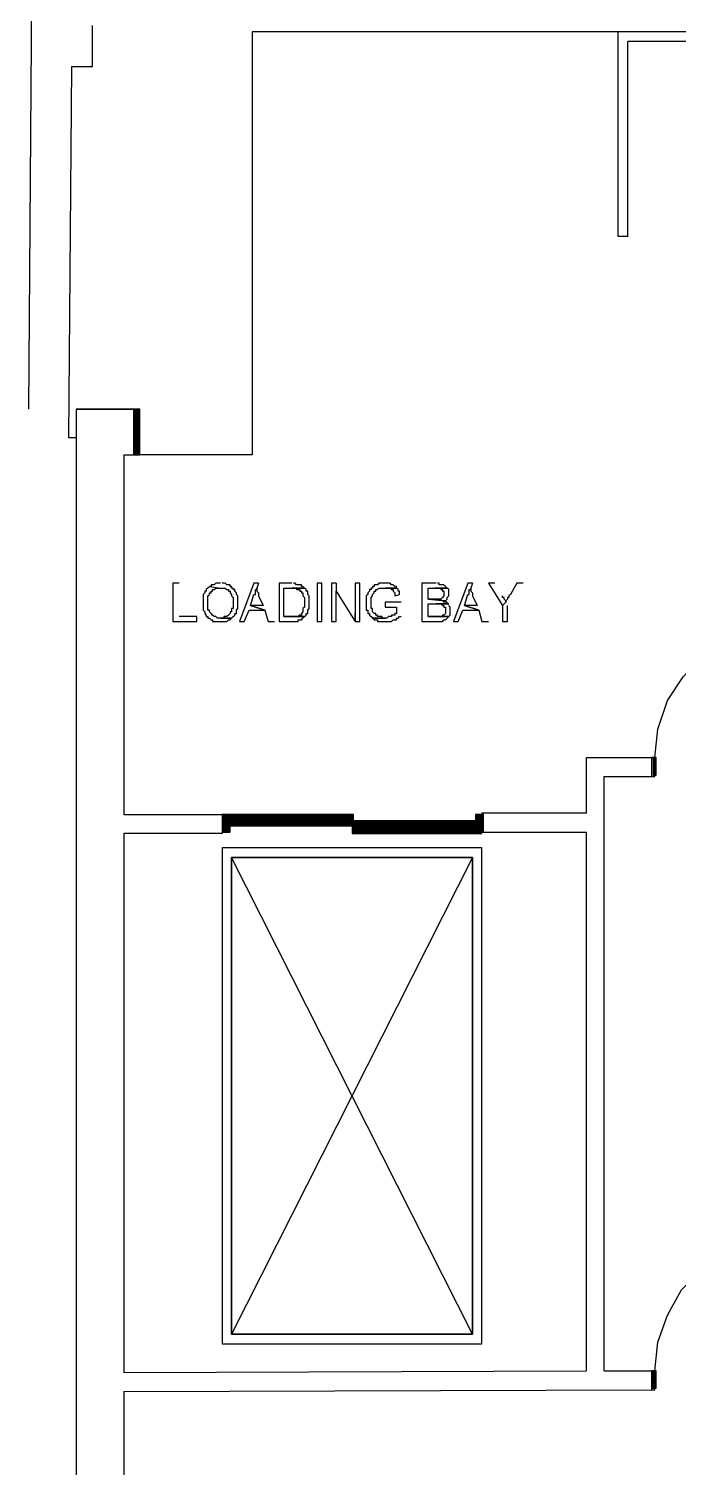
# Model space of a CAD drawing. Header units: millimetres. Extents: x 32 to 412, y 50 to 564.
# Drawn here: x 48.5 to 83.2, y 187.4 to 264.3 of the extents above; entities that cross this region are included whole.
import ezdxf

# ---------------------------------------------------------------- set-up
doc = ezdxf.new("R2010")
doc.units = ezdxf.units.MM
doc.layers.add('lease-plan', color=7, linetype='CONTINUOUS')

msp = doc.modelspace()

# ---------------------------------------------------------------- linework, layer by layer
at = {"layer": 'lease-plan', "color": 7}
for points in [[(48.474, 243.955), (49.745, 418.108), (52.966, 418.023)], [(51.864, 264.464), (51.864, 262.26)], [(80, 264.125), (60.423, 264.125), (60.423, 241.498), (54.322, 241.498)], [(80, 253.192), (80, 264.125)], [(109.322, 253.192), (109.322, 264.125), (80, 264.125)], [(109.322, 263.616), (80.508, 263.616)], [(80.508, 253.192), (80.508, 263.616)], [(50.762, 262.26), (50.593, 242.43)], [(51.864, 262.26), (50.762, 262.26)], [(80.508, 253.192), (80, 253.192)], [(51.017, 243.955), (51.017, 135.904)], [(51.017, 243.955), (54.067, 243.955)], [(54.067, 243.955), (51.017, 243.955)], [(54.067, 243.955), (54.067, 241.498)], [(54.067, 241.498), (54.322, 241.498), (54.322, 243.955), (54.067, 243.955), (54.067, 241.498), (54.067, 241.498), (54.322, 241.498), (54.322, 243.955), (54.067, 243.955), (54.067, 241.498), (54.067, 241.498)], [(54.067, 243.955), (54.322, 243.955)], [(54.152, 243.87), (54.406, 243.87), (54.406, 243.955), (54.152, 243.955), (54.152, 243.87), (54.152, 243.87)], [(54.195, 243.913), (54.364, 243.913)], [(54.322, 243.955), (54.322, 241.498)], [(54.152, 243.786), (54.406, 243.786), (54.406, 243.87), (54.152, 243.87), (54.152, 243.786), (54.152, 243.786)], [(54.152, 243.701), (54.406, 243.701), (54.406, 243.786), (54.152, 243.786), (54.152, 243.701), (54.152, 243.701)], [(54.152, 243.616), (54.406, 243.616), (54.406, 243.701), (54.152, 243.701), (54.152, 243.616), (54.152, 243.616)], [(54.152, 243.531), (54.406, 243.531), (54.406, 243.616), (54.152, 243.616), (54.152, 243.531), (54.152, 243.531)], [(54.152, 243.447), (54.406, 243.447), (54.406, 243.531), (54.152, 243.531), (54.152, 243.447), (54.152, 243.447)], [(54.152, 243.362), (54.406, 243.362), (54.406, 243.447), (54.152, 243.447), (54.152, 243.362), (54.152, 243.362)], [(54.152, 243.277), (54.406, 243.277), (54.406, 243.362), (54.152, 243.362), (54.152, 243.277), (54.152, 243.277)], [(54.152, 243.192), (54.406, 243.192), (54.406, 243.277), (54.152, 243.277), (54.152, 243.192), (54.152, 243.192)], [(54.152, 243.108), (54.406, 243.108), (54.406, 243.192), (54.152, 243.192), (54.152, 243.108), (54.152, 243.108)], [(54.195, 243.828), (54.364, 243.828)], [(54.195, 243.743), (54.364, 243.743)], [(54.195, 243.659), (54.364, 243.659)], [(54.195, 243.574), (54.364, 243.574)], [(54.195, 243.489), (54.364, 243.489)], [(54.195, 243.404), (54.364, 243.404)], [(54.195, 243.32), (54.364, 243.32)], [(54.195, 243.235), (54.364, 243.235)], [(54.195, 243.15), (54.364, 243.15)], [(50.593, 242.43), (51.017, 242.43)], [(54.152, 243.023), (54.406, 243.023), (54.406, 243.108), (54.152, 243.108), (54.152, 243.023), (54.152, 243.023)], [(54.152, 242.938), (54.406, 242.938), (54.406, 243.023), (54.152, 243.023), (54.152, 242.938), (54.152, 242.938)], [(54.152, 242.853), (54.406, 242.853), (54.406, 242.938), (54.152, 242.938), (54.152, 242.853), (54.152, 242.853)], [(54.152, 242.769), (54.406, 242.769), (54.406, 242.853), (54.152, 242.853), (54.152, 242.769), (54.152, 242.769)], [(54.152, 242.684), (54.406, 242.684), (54.406, 242.769), (54.152, 242.769), (54.152, 242.684), (54.152, 242.684)], [(54.152, 242.599), (54.406, 242.599), (54.406, 242.684), (54.152, 242.684), (54.152, 242.599), (54.152, 242.599)], [(54.152, 242.515), (54.406, 242.515), (54.406, 242.599), (54.152, 242.599), (54.152, 242.515), (54.152, 242.515)], [(54.152, 242.43), (54.406, 242.43), (54.406, 242.515), (54.152, 242.515), (54.152, 242.43), (54.152, 242.43)], [(54.152, 242.345), (54.406, 242.345), (54.406, 242.43), (54.152, 242.43), (54.152, 242.345), (54.152, 242.345)], [(54.195, 243.065), (54.364, 243.065)], [(54.195, 242.981), (54.364, 242.981)], [(54.195, 242.896), (54.364, 242.896)], [(54.195, 242.811), (54.364, 242.811)], [(54.195, 242.726), (54.364, 242.726)], [(54.195, 242.642), (54.364, 242.642)], [(54.195, 242.557), (54.364, 242.557)], [(54.195, 242.472), (54.364, 242.472)], [(54.195, 242.387), (54.364, 242.387)], [(54.152, 242.26), (54.406, 242.26), (54.406, 242.345), (54.152, 242.345), (54.152, 242.26), (54.152, 242.26)], [(54.152, 242.176), (54.406, 242.176), (54.406, 242.26), (54.152, 242.26), (54.152, 242.176), (54.152, 242.176)], [(54.152, 242.091), (54.406, 242.091), (54.406, 242.176), (54.152, 242.176), (54.152, 242.091), (54.152, 242.091)], [(54.152, 242.006), (54.406, 242.006), (54.406, 242.091), (54.152, 242.091), (54.152, 242.006), (54.152, 242.006)], [(54.152, 241.921), (54.406, 241.921), (54.406, 242.006), (54.152, 242.006), (54.152, 241.921), (54.152, 241.921)], [(54.152, 241.837), (54.406, 241.837), (54.406, 241.921), (54.152, 241.921), (54.152, 241.837), (54.152, 241.837)], [(54.152, 241.752), (54.406, 241.752), (54.406, 241.837), (54.152, 241.837), (54.152, 241.752), (54.152, 241.752)], [(54.152, 241.667), (54.406, 241.667), (54.406, 241.752), (54.152, 241.752), (54.152, 241.667), (54.152, 241.667)], [(54.152, 241.582), (54.406, 241.582), (54.406, 241.667), (54.152, 241.667), (54.152, 241.582), (54.152, 241.582)], [(54.195, 242.303), (54.364, 242.303)], [(54.195, 242.218), (54.364, 242.218)], [(54.195, 242.133), (54.364, 242.133)], [(54.195, 242.048), (54.364, 242.048)], [(54.195, 241.964), (54.364, 241.964)], [(54.195, 241.879), (54.364, 241.879)], [(54.195, 241.794), (54.364, 241.794)], [(54.195, 241.709), (54.364, 241.709)], [(54.195, 241.625), (54.364, 241.625)], [(53.559, 241.498), (53.559, 222.26)], [(53.559, 241.498), (54.067, 241.498)], [(54.067, 241.498), (54.322, 241.498)], [(54.152, 241.498), (54.406, 241.498), (54.406, 241.582), (54.152, 241.582), (54.152, 241.498), (54.152, 241.498)], [(54.195, 241.54), (54.364, 241.54)], [(56.525, 234.633), (56.186, 234.633), (56.186, 232.599), (57.457, 232.599), (57.457, 232.853), (56.525, 232.853)], [(58.135, 234.464), (58.051, 234.379), (57.966, 234.294), (57.966, 234.209), (57.881, 234.209), (57.881, 234.125), (57.796, 234.04), (57.796, 233.192), (57.881, 233.108), (57.881, 233.023), (57.966, 232.938), (57.966, 232.853), (58.051, 232.853), (58.051, 232.769), (58.135, 232.769), (58.22, 232.684), (58.305, 232.684), (58.305, 232.599), (58.474, 232.599), (58.644, 232.599), (58.728, 232.599), (58.813, 232.599), (58.983, 232.599), (59.067, 232.599), (59.152, 232.684), (59.237, 232.684), (59.322, 232.769), (58.644, 232.769), (58.559, 232.769), (58.474, 232.853), (58.39, 232.853), (58.305, 232.938), (58.22, 233.023), (58.135, 233.108), (58.135, 233.192), (58.051, 233.192), (58.051, 233.955), (58.135, 234.04), (58.135, 234.125), (58.22, 234.125), (58.22, 234.209), (58.305, 234.209), (58.305, 234.294), (58.39, 234.294), (58.474, 234.379), (58.644, 234.379), (58.728, 234.379)], [(58.728, 234.633), (58.559, 234.633), (58.474, 234.633), (58.39, 234.548), (58.305, 234.548), (58.22, 234.548), (58.22, 234.464), (58.135, 234.464), (58.728, 234.379), (58.898, 234.379), (58.983, 234.379), (59.067, 234.294), (59.152, 234.294), (59.152, 234.209), (59.237, 234.209), (59.237, 234.125), (59.322, 234.04), (59.322, 233.955), (59.406, 233.87), (59.406, 233.277), (59.322, 233.277), (59.322, 233.108), (59.237, 233.108), (59.237, 233.023), (59.152, 232.938), (59.067, 232.853), (58.898, 232.853), (58.898, 232.769), (58.813, 232.769), (58.728, 232.769), (59.322, 232.769), (59.406, 232.853), (59.491, 232.938), (59.491, 233.023), (59.576, 233.023), (59.576, 233.192), (59.661, 233.277), (59.661, 233.955), (59.576, 234.04), (59.576, 234.125), (59.491, 234.209), (59.491, 234.294), (59.406, 234.294), (59.406, 234.379), (59.322, 234.379), (59.322, 234.464), (59.237, 234.464), (59.237, 234.548), (59.067, 234.548), (58.983, 234.633), (58.813, 234.633)], [(60.762, 234.633), (60.508, 234.633), (59.745, 232.599), (60, 232.599), (60.254, 233.192), (61.101, 233.192), (60.339, 233.447), (60.508, 234.04), (60.593, 234.04), (60.593, 234.294), (60.678, 234.294), (60.678, 234.379)], [(60.762, 234.633), (60.678, 234.379), (60.678, 234.209), (60.762, 234.125), (60.762, 233.955), (61.017, 233.447), (60.339, 233.447), (61.101, 233.192), (61.271, 232.599), (61.61, 232.599)], [(62.542, 234.633), (61.864, 234.633), (61.864, 232.599), (62.627, 232.599), (62.796, 232.599), (62.881, 232.599), (62.881, 232.684), (63.051, 232.684), (63.135, 232.769), (63.22, 232.853), (62.118, 232.853), (62.118, 234.379), (63.22, 234.379), (63.135, 234.464), (63.051, 234.464), (63.051, 234.548), (62.966, 234.548), (62.881, 234.548), (62.796, 234.548), (62.712, 234.633), (62.627, 234.633)], [(63.22, 234.379), (62.542, 234.379), (62.627, 234.379), (62.796, 234.379), (62.796, 234.294), (62.881, 234.294), (62.966, 234.294), (62.966, 234.209), (63.051, 234.209), (63.051, 234.125), (63.135, 234.125), (63.135, 233.955), (63.22, 233.87), (63.22, 233.362), (63.135, 233.277), (63.135, 233.108), (63.051, 233.023), (63.051, 232.938), (62.966, 232.938), (62.881, 232.853), (62.796, 232.853), (62.627, 232.853), (62.118, 232.853), (63.22, 232.853), (63.305, 232.938), (63.305, 233.023), (63.39, 233.023), (63.39, 233.192), (63.474, 233.277), (63.474, 233.955), (63.39, 234.04), (63.39, 234.209), (63.305, 234.209), (63.305, 234.294), (63.22, 234.379)], [(63.898, 232.599), (64.152, 232.599), (64.152, 234.633), (63.898, 234.633), (63.898, 232.599), (63.898, 232.599)], [(64.915, 234.633), (64.661, 234.633), (64.661, 232.599), (64.915, 232.599), (64.915, 234.209)], [(64.915, 234.633), (64.915, 234.209), (65.932, 232.599), (65.932, 233.023)], [(65.932, 232.599), (66.186, 232.599), (66.186, 234.633), (65.932, 234.633), (65.932, 232.599), (65.932, 232.599)], [(67.542, 234.633), (67.373, 234.633), (67.203, 234.633), (67.118, 234.548), (67.034, 234.548), (66.949, 234.548), (66.949, 234.464), (66.864, 234.464), (66.864, 234.379), (66.779, 234.379), (66.779, 234.294), (66.695, 234.294), (66.695, 234.209), (66.61, 234.125), (66.61, 234.04), (66.525, 233.955), (66.525, 233.192), (66.61, 233.192), (66.61, 233.023), (66.695, 233.023), (66.695, 232.938), (66.779, 232.853), (66.864, 232.769), (67.542, 232.769), (67.373, 232.769), (67.373, 232.853), (67.203, 232.853), (67.118, 232.853), (67.118, 232.938), (67.034, 232.938), (67.034, 233.023), (66.949, 233.023), (66.864, 233.108), (66.864, 233.277), (66.779, 233.277), (66.779, 233.87), (66.864, 233.955), (66.864, 234.04), (66.949, 234.125), (66.949, 234.209), (67.034, 234.209), (67.034, 234.294), (67.118, 234.294), (67.203, 234.379), (67.373, 234.379), (68.135, 234.379), (68.135, 234.464), (68.051, 234.464), (67.966, 234.548), (67.881, 234.548), (67.796, 234.633), (67.712, 234.633), (67.542, 234.633)], [(68.135, 234.379), (67.542, 234.379), (67.712, 234.379), (67.796, 234.379), (67.881, 234.294), (67.966, 234.294), (67.966, 234.209), (68.051, 234.125), (68.051, 233.955), (68.305, 234.04), (68.305, 234.209), (68.22, 234.209), (68.22, 234.294), (68.135, 234.379)], [(70.254, 234.633), (69.491, 234.633), (69.491, 232.599), (70.423, 232.599), (70.593, 232.599), (70.678, 232.684), (70.762, 232.684), (70.847, 232.769), (70.932, 232.853), (69.83, 232.853), (69.83, 233.531), (70.932, 233.531), (70.847, 233.531), (70.847, 233.616), (70.678, 233.616), (70.678, 233.701), (70.762, 233.701), (69.83, 233.786), (69.83, 234.379), (70.847, 234.379), (70.762, 234.464), (70.678, 234.548), (70.593, 234.548), (70.423, 234.548), (70.423, 234.633), (70.339, 234.633)], [(70.847, 234.379), (70.169, 234.379), (70.339, 234.379), (70.423, 234.379), (70.508, 234.379), (70.508, 234.294), (70.593, 234.294), (70.593, 234.209), (70.678, 234.209), (70.678, 233.955), (70.593, 233.87), (70.508, 233.786), (70.423, 233.786), (70.339, 233.786), (69.83, 233.786), (70.762, 233.701), (70.847, 233.786), (70.847, 233.87), (70.932, 233.955), (70.932, 234.294), (70.847, 234.379)], [(72.203, 234.633), (71.949, 234.633), (71.186, 232.599), (71.44, 232.599), (71.695, 233.192), (72.542, 233.192), (71.779, 233.447), (71.949, 234.04), (72.034, 234.04), (72.034, 234.294), (72.118, 234.294), (72.118, 234.379)], [(72.203, 234.633), (72.118, 234.379), (72.118, 234.209), (72.203, 234.125), (72.203, 233.955), (72.457, 233.447), (71.779, 233.447), (72.542, 233.192), (72.712, 232.599), (73.051, 232.599)], [(73.39, 234.633), (73.051, 234.633), (73.813, 233.447), (73.983, 233.616), (73.983, 233.701), (73.898, 233.786), (73.898, 233.87), (73.813, 233.87), (73.813, 233.955)], [(74.915, 234.633), (74.576, 234.633), (74.237, 234.04), (74.152, 233.955), (74.152, 233.87), (74.067, 233.87), (74.067, 233.786), (73.983, 233.701), (73.983, 233.616), (73.813, 233.447), (73.813, 232.599), (74.067, 232.599), (74.067, 233.447)], [(68.39, 233.616), (67.542, 233.616), (67.542, 233.362), (68.135, 233.362), (68.135, 233.023), (68.051, 233.023), (68.051, 232.938), (67.881, 232.938), (67.881, 232.853), (67.712, 232.853), (67.627, 232.769), (67.542, 232.769), (66.864, 232.769), (66.949, 232.684), (67.034, 232.684), (67.118, 232.684), (67.118, 232.599), (67.203, 232.599), (67.373, 232.599), (67.542, 232.599), (67.712, 232.599), (67.881, 232.599), (67.966, 232.684), (68.051, 232.684), (68.135, 232.684), (68.135, 232.769), (68.22, 232.769), (68.305, 232.853), (68.39, 232.853)], [(70.932, 233.531), (70.254, 233.531), (70.423, 233.531), (70.508, 233.531), (70.593, 233.447), (70.678, 233.447), (70.678, 233.362), (70.762, 233.362), (70.762, 233.023), (70.678, 232.938), (70.593, 232.938), (70.593, 232.853), (70.508, 232.853), (70.423, 232.853), (69.83, 232.853), (70.932, 232.853), (71.017, 232.938), (71.017, 233.362), (70.932, 233.447)], [(81.949, 224.294), (81.949, 225.311), (82.118, 226.837), (82.627, 228.362), (83.474, 229.633), (84.491, 230.735)], [(78.305, 222.345), (78.305, 225.311)], [(78.305, 225.311), (81.779, 225.311)], [(81.779, 225.311), (81.779, 224.294)], [(81.779, 224.294), (81.949, 224.294), (81.949, 225.311), (81.779, 225.311), (81.779, 224.294), (81.779, 224.294), (81.949, 224.294), (81.949, 225.311), (81.779, 225.311), (81.779, 224.294), (81.779, 224.294)], [(81.779, 225.311), (81.949, 225.311)], [(81.864, 225.226), (82.034, 225.226), (82.034, 225.311), (81.864, 225.311), (81.864, 225.226), (81.864, 225.226)], [(81.864, 225.142), (82.034, 225.142), (82.034, 225.226), (81.864, 225.226), (81.864, 225.142), (81.864, 225.142)], [(81.864, 225.057), (82.034, 225.057), (82.034, 225.142), (81.864, 225.142), (81.864, 225.057), (81.864, 225.057)], [(81.864, 224.972), (82.034, 224.972), (82.034, 225.057), (81.864, 225.057), (81.864, 224.972), (81.864, 224.972)], [(81.864, 224.887), (82.034, 224.887), (82.034, 224.972), (81.864, 224.972), (81.864, 224.887), (81.864, 224.887)], [(81.864, 224.803), (82.034, 224.803), (82.034, 224.887), (81.864, 224.887), (81.864, 224.803), (81.864, 224.803)], [(81.864, 224.718), (82.034, 224.718), (82.034, 224.803), (81.864, 224.803), (81.864, 224.718), (81.864, 224.718)], [(81.864, 224.633), (82.034, 224.633), (82.034, 224.718), (81.864, 224.718), (81.864, 224.633), (81.864, 224.633)], [(81.906, 225.269), (81.991, 225.269)], [(81.906, 225.184), (81.991, 225.184)], [(81.906, 225.099), (81.991, 225.099)], [(81.906, 225.015), (81.991, 225.015)], [(81.906, 224.93), (81.991, 224.93)], [(81.906, 224.845), (81.991, 224.845)], [(81.906, 224.76), (81.991, 224.76)], [(81.906, 224.676), (81.991, 224.676)], [(79.237, 192.514), (79.237, 224.294)], [(79.237, 224.294), (81.779, 224.294)], [(81.779, 224.294), (81.949, 224.294)], [(81.864, 224.548), (82.034, 224.548), (82.034, 224.633), (81.864, 224.633), (81.864, 224.548), (81.864, 224.548)], [(81.864, 224.464), (82.034, 224.464), (82.034, 224.548), (81.864, 224.548), (81.864, 224.464), (81.864, 224.464)], [(81.864, 224.379), (82.034, 224.379), (82.034, 224.464), (81.864, 224.464), (81.864, 224.379), (81.864, 224.379)], [(81.906, 224.591), (81.991, 224.591)], [(81.906, 224.506), (81.991, 224.506)], [(81.906, 224.421), (81.991, 224.421)], [(53.559, 222.26), (58.813, 222.26), (58.813, 221.243)], [(58.813, 222.176), (59.237, 222.176), (59.237, 222.26), (58.813, 222.26), (58.813, 222.176), (58.813, 222.176)], [(58.813, 221.328), (59.152, 221.328), (59.152, 222.26), (58.813, 222.26), (58.813, 221.328), (58.813, 221.328), (59.152, 221.328), (59.152, 222.26), (58.813, 222.26), (58.813, 221.328), (58.813, 221.328)], [(58.813, 222.091), (59.237, 222.091), (59.237, 222.176), (58.813, 222.176), (58.813, 222.091), (58.813, 222.091)], [(58.813, 222.006), (59.237, 222.006), (59.237, 222.091), (58.813, 222.091), (58.813, 222.006), (58.813, 222.006)], [(58.813, 221.921), (59.237, 221.921), (59.237, 222.006), (58.813, 222.006), (58.813, 221.921), (58.813, 221.921)], [(58.813, 221.837), (59.237, 221.837), (59.237, 221.921), (58.813, 221.921), (58.813, 221.837), (58.813, 221.837)], [(58.813, 221.752), (59.237, 221.752), (59.237, 221.837), (58.813, 221.837), (58.813, 221.752), (58.813, 221.752)], [(58.813, 221.667), (59.237, 221.667), (59.237, 221.752), (58.813, 221.752), (58.813, 221.667), (58.813, 221.667)], [(58.813, 221.582), (59.237, 221.582), (59.237, 221.667), (58.813, 221.667), (58.813, 221.582), (58.813, 221.582)], [(58.855, 222.218), (59.194, 222.218)], [(58.855, 222.133), (59.194, 222.133)], [(58.855, 222.048), (59.194, 222.048)], [(58.855, 221.964), (59.194, 221.964)], [(58.855, 221.879), (59.194, 221.879)], [(58.855, 221.794), (59.194, 221.794)], [(58.855, 221.709), (59.194, 221.709)], [(58.855, 221.625), (59.194, 221.625)], [(59.152, 222.176), (65.847, 222.176), (65.847, 222.26), (59.152, 222.26), (59.152, 222.176), (59.152, 222.176)], [(59.152, 221.667), (65.762, 221.667), (65.762, 222.26), (59.152, 222.26), (59.152, 221.667), (59.152, 221.667), (65.762, 221.667), (65.762, 222.26), (59.152, 222.26), (59.152, 221.667), (59.152, 221.667)], [(59.152, 222.091), (65.847, 222.091), (65.847, 222.176), (59.152, 222.176), (59.152, 222.091), (59.152, 222.091)], [(59.152, 222.006), (65.847, 222.006), (65.847, 222.091), (59.152, 222.091), (59.152, 222.006), (59.152, 222.006)], [(59.152, 221.921), (65.847, 221.921), (65.847, 222.006), (59.152, 222.006), (59.152, 221.921), (59.152, 221.921)], [(59.152, 221.837), (65.847, 221.837), (65.847, 221.921), (59.152, 221.921), (59.152, 221.837), (59.152, 221.837)], [(59.152, 221.752), (65.847, 221.752), (65.847, 221.837), (59.152, 221.837), (59.152, 221.752), (59.152, 221.752)], [(59.152, 221.667), (65.847, 221.667), (65.847, 221.752), (59.152, 221.752), (59.152, 221.667), (59.152, 221.667)], [(59.195, 222.218), (65.804, 222.218)], [(59.195, 222.133), (65.804, 222.133)], [(59.195, 222.048), (65.804, 222.048)], [(59.195, 221.964), (65.804, 221.964)], [(59.195, 221.879), (65.804, 221.879)], [(59.195, 221.794), (65.804, 221.794)], [(59.195, 221.709), (65.804, 221.709)], [(65.762, 221.837), (72.457, 221.837), (72.457, 221.921), (65.762, 221.921), (65.762, 221.837), (65.762, 221.837)], [(65.762, 221.243), (72.373, 221.243), (72.373, 221.921), (65.762, 221.921), (65.762, 221.243), (65.762, 221.243), (72.373, 221.243), (72.373, 221.921), (65.762, 221.921), (65.762, 221.243), (65.762, 221.243)], [(65.762, 221.752), (72.457, 221.752), (72.457, 221.837), (65.762, 221.837), (65.762, 221.752), (65.762, 221.752)], [(65.762, 221.667), (72.457, 221.667), (72.457, 221.752), (65.762, 221.752), (65.762, 221.667), (65.762, 221.667)], [(65.762, 221.582), (72.457, 221.582), (72.457, 221.667), (65.762, 221.667), (65.762, 221.582), (65.762, 221.582)], [(65.805, 221.879), (72.415, 221.879)], [(65.805, 221.794), (72.415, 221.794)], [(65.805, 221.709), (72.415, 221.709)], [(65.805, 221.625), (72.415, 221.625)], [(72.373, 222.176), (72.796, 222.176), (72.796, 222.26), (72.373, 222.26), (72.373, 222.176), (72.373, 222.176)], [(72.373, 221.243), (72.712, 221.243), (72.712, 222.26), (72.373, 222.26), (72.373, 221.243), (72.373, 221.243), (72.712, 221.243), (72.712, 222.26), (72.373, 222.26), (72.373, 221.243), (72.373, 221.243)], [(72.373, 222.091), (72.796, 222.091), (72.796, 222.176), (72.373, 222.176), (72.373, 222.091), (72.373, 222.091)], [(72.373, 222.006), (72.796, 222.006), (72.796, 222.091), (72.373, 222.091), (72.373, 222.006), (72.373, 222.006)], [(72.373, 221.921), (72.796, 221.921), (72.796, 222.006), (72.373, 222.006), (72.373, 221.921), (72.373, 221.921)], [(72.373, 221.837), (72.796, 221.837), (72.796, 221.921), (72.373, 221.921), (72.373, 221.837), (72.373, 221.837)], [(72.373, 221.752), (72.796, 221.752), (72.796, 221.837), (72.373, 221.837), (72.373, 221.752), (72.373, 221.752)], [(72.373, 221.667), (72.796, 221.667), (72.796, 221.752), (72.373, 221.752), (72.373, 221.667), (72.373, 221.667)], [(72.373, 221.582), (72.796, 221.582), (72.796, 221.667), (72.373, 221.667), (72.373, 221.582), (72.373, 221.582)], [(72.415, 222.218), (72.753, 222.218)], [(72.415, 222.133), (72.753, 222.133)], [(72.415, 222.048), (72.753, 222.048)], [(72.415, 221.964), (72.753, 221.964)], [(72.415, 221.879), (72.753, 221.879)], [(72.415, 221.794), (72.753, 221.794)], [(72.415, 221.709), (72.753, 221.709)], [(72.415, 221.625), (72.753, 221.625)], [(72.712, 222.345), (72.712, 221.328), (78.305, 221.328)], [(78.305, 222.345), (72.712, 222.345)], [(53.559, 221.243), (53.559, 192.43)], [(58.813, 221.243), (53.559, 221.243)], [(58.813, 221.498), (59.237, 221.498), (59.237, 221.582), (58.813, 221.582), (58.813, 221.498), (58.813, 221.498)], [(58.813, 221.413), (59.237, 221.413), (59.237, 221.498), (58.813, 221.498), (58.813, 221.413), (58.813, 221.413)], [(58.813, 221.328), (59.237, 221.328), (59.237, 221.413), (58.813, 221.413), (58.813, 221.328), (58.813, 221.328)], [(58.855, 221.54), (59.194, 221.54)], [(58.855, 221.455), (59.194, 221.455)], [(58.855, 221.37), (59.194, 221.37)], [(65.762, 221.498), (72.457, 221.498), (72.457, 221.582), (65.762, 221.582), (65.762, 221.498), (65.762, 221.498)], [(65.762, 221.413), (72.457, 221.413), (72.457, 221.498), (65.762, 221.498), (65.762, 221.413), (65.762, 221.413)], [(65.762, 221.328), (72.457, 221.328), (72.457, 221.413), (65.762, 221.413), (65.762, 221.328), (65.762, 221.328)], [(65.805, 221.54), (72.415, 221.54)], [(65.805, 221.455), (72.415, 221.455)], [(65.805, 221.37), (72.415, 221.37)], [(72.373, 221.498), (72.796, 221.498), (72.796, 221.582), (72.373, 221.582), (72.373, 221.498), (72.373, 221.498)], [(72.373, 221.413), (72.796, 221.413), (72.796, 221.498), (72.373, 221.498), (72.373, 221.413), (72.373, 221.413)], [(72.373, 221.328), (72.796, 221.328), (72.796, 221.413), (72.373, 221.413), (72.373, 221.328), (72.373, 221.328)], [(72.415, 221.54), (72.753, 221.54)], [(72.415, 221.455), (72.753, 221.455)], [(72.415, 221.37), (72.753, 221.37)], [(78.305, 192.514), (78.305, 221.328)], [(58.813, 193.955), (72.712, 193.955), (72.712, 220.481), (58.813, 220.481), (58.813, 193.955), (58.813, 193.955)], [(59.322, 194.464), (72.203, 194.464), (72.203, 219.972), (59.322, 219.972), (59.322, 194.464), (59.322, 194.464)], [(72.203, 219.972), (72.203, 194.464), (59.322, 194.464), (59.322, 219.972), (72.203, 219.972), (59.322, 194.464)], [(72.203, 194.464), (59.322, 219.972)], [(81.949, 191.498), (81.949, 192.514), (82.118, 194.04), (82.627, 195.481), (83.39, 196.837), (84.491, 197.938)], [(53.559, 192.43), (78.305, 192.514)], [(79.237, 192.514), (81.779, 192.514)], [(81.779, 192.514), (81.779, 191.498)], [(81.779, 192.43), (82.034, 192.43), (82.034, 192.514), (81.779, 192.514), (81.779, 192.43), (81.779, 192.43)], [(81.779, 191.498), (81.949, 191.498), (81.949, 192.514), (81.779, 192.514), (81.779, 191.498), (81.779, 191.498), (81.949, 191.498), (81.949, 192.514), (81.779, 192.514), (81.779, 191.498), (81.779, 191.498)], [(81.779, 192.514), (81.949, 192.514)], [(81.779, 192.345), (82.034, 192.345), (82.034, 192.43), (81.779, 192.43), (81.779, 192.345), (81.779, 192.345)], [(81.822, 192.472), (81.991, 192.472)], [(81.822, 192.387), (81.991, 192.387)], [(81.779, 192.26), (82.034, 192.26), (82.034, 192.345), (81.779, 192.345), (81.779, 192.26), (81.779, 192.26)], [(81.779, 192.176), (82.034, 192.176), (82.034, 192.26), (81.779, 192.26), (81.779, 192.176), (81.779, 192.176)], [(81.779, 192.091), (82.034, 192.091), (82.034, 192.176), (81.779, 192.176), (81.779, 192.091), (81.779, 192.091)], [(81.779, 192.006), (82.034, 192.006), (82.034, 192.091), (81.779, 192.091), (81.779, 192.006), (81.779, 192.006)], [(81.779, 191.921), (82.034, 191.921), (82.034, 192.006), (81.779, 192.006), (81.779, 191.921), (81.779, 191.921)], [(81.779, 191.837), (82.034, 191.837), (82.034, 191.921), (81.779, 191.921), (81.779, 191.837), (81.779, 191.837)], [(81.779, 191.752), (82.034, 191.752), (82.034, 191.837), (81.779, 191.837), (81.779, 191.752), (81.779, 191.752)], [(81.779, 191.667), (82.034, 191.667), (82.034, 191.752), (81.779, 191.752), (81.779, 191.667), (81.779, 191.667)], [(81.779, 191.582), (82.034, 191.582), (82.034, 191.667), (81.779, 191.667), (81.779, 191.582), (81.779, 191.582)], [(81.822, 192.303), (81.991, 192.303)], [(81.822, 192.218), (81.991, 192.218)], [(81.822, 192.133), (81.991, 192.133)], [(81.822, 192.048), (81.991, 192.048)], [(81.822, 191.964), (81.991, 191.964)], [(81.822, 191.879), (81.991, 191.879)], [(81.822, 191.794), (81.991, 191.794)], [(81.822, 191.709), (81.991, 191.709)], [(81.822, 191.625), (81.991, 191.625)], [(53.559, 191.413), (81.779, 191.498)], [(53.559, 191.413), (53.559, 138.447)], [(81.779, 191.498), (81.949, 191.498)]]:
    msp.add_lwpolyline(points, dxfattribs=at)

doc.saveas('drawing.dxf')
